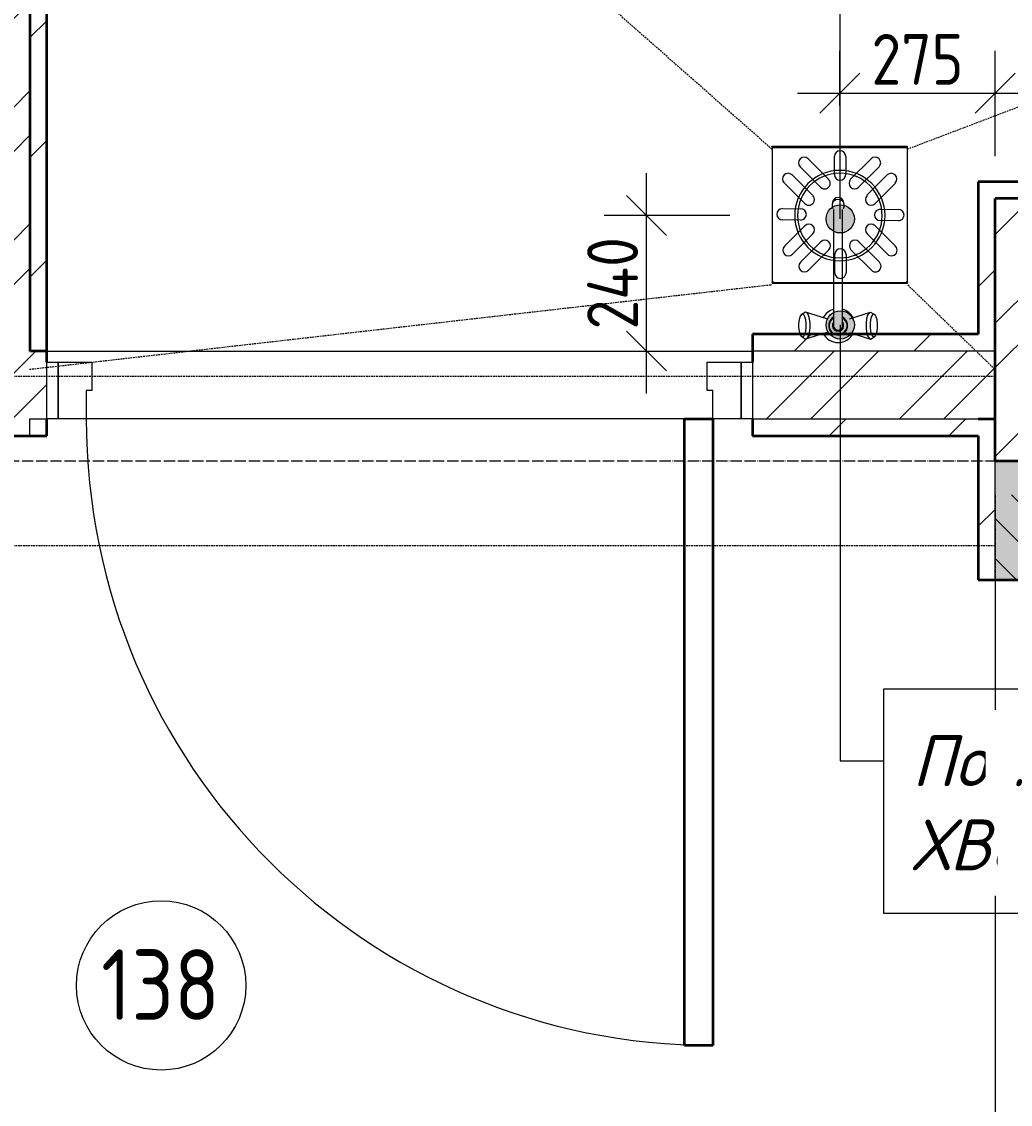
# Model space of a CAD drawing. Header units: millimetres. Extents: x -215207 to 92095, y -30385 to 123050.
# Drawn here: x 64644 to 66396, y 19921 to 21839 of the extents above; entities that cross this region are included whole.
import ezdxf

# ---------------------------------------------------------------- set-up
doc = ezdxf.new("R2010")
doc.units = ezdxf.units.MM
for name, pattern in [('ADSK_Линия сетки', [25, 20, -2.5, 0, -2.5]), ('ADSK_Сверху', [4.5, 3, -1.5]), ('ADSK_Штриховая_ш2 п1_5', [4.5, 3, -1.5])]:
    doc.linetypes.add(name, pattern=pattern)
for name, color, linetype, lineweight, true_color in [('PLAN', 1, 'Continuous', 9, 0xff0000), ('вк 1 этаж_dwg', 7, 'Continuous', 9, 0x767676), ('ТХ ВК Аннотации', 7, 'Continuous', 20, 0x4c9a9a)]:
    doc.layers.add(name, color=color, linetype=linetype, lineweight=lineweight, true_color=true_color)
for name, color, linetype, lineweight in [('Аннотация', 7, 'Continuous', 20), ('Двери', 7, 'Continuous', 9), ('Линии', 7, 'Continuous', 9), ('Марки помещений', 7, 'Continuous', 20), ('Оси', 7, 'Continuous', 9), ('Размеры', 7, 'Continuous', 9), ('Сантехника', 7, 'Continuous', 20), ('Стены внутренние', 7, 'Continuous', 20), ('Стены наружные', 7, 'Continuous', 20), ('Стены штриховка', 7, 'Continuous', 9)]:
    doc.layers.add(name, color=color, linetype=linetype, lineweight=lineweight)
doc.styles.add('GOST Common_1', font='GOST_Common.ttf', dxfattribs={"width": 0.9, "height": 125})
doc.styles.add('GOST Common_2', font='GOST_Common.ttf', dxfattribs={"width": 0.9, "height": 90})
doc.styles.add('GOST Common_I_1', font='GOST_Common Italic.ttf', dxfattribs={"height": 50})
doc.dimstyles.new('ADSK_Основной_1_8_мм_синий', dxfattribs={"dimscale": 304.8, "dimtxt": 90.51435, "dimasz": 0.231955, "dimexe": 0.246063, "dimexo": 0.246063, "dimgap": 0.049213, "dimtad": 1, "dimdec": 0, "dimdsep": 46, "dimtxsty": 'GOST Common_2', "dimblk1": 'OBLIQUE', "dimblk2": 'OBLIQUE', "dimsah": 1, "dimcen": 0.09, "dimdle": 0.246063, "dimazin": 2, "dimtfac": 1, "dimtdec": 4, "dimtix": 1, "dimtmove": 0, "dimatfit": 3, "dimfxl": 0, "dimtvp": 1, "dimtolj": 1, "dimtzin": 0, "dimlwd": 20, "dimlwe": 20, "dimarcsym": 0})
pattern_1 = [(45, (42000, 8e-11), (-117.8655, 117.8655), []), (45, (42078.58, 8e-11), (-117.8655, 117.8655), [])]
pattern_2 = [(45, (42000, 8e-11), (-106.066, 106.066), [])]

# ---------------------------------------------------------------- blocks, each defined once
blk = doc.blocks.new('AC_Дверь_Однопольная_Стальная - Дв-18_3__1_1840х1070h_Пр_Металл EI30-7893371-План 1 этажа _Пищеблок_ - Привязка мокрых точек')
at = {"layer": 'Двери', "lineweight": 20, "true_color": 0xff0000}
h = blk.add_hatch(dxfattribs=at)
h.set_pattern_fill('FP_14', color=1, style=0, pattern_type=2)
h.set_pattern_definition([(45, (0, 0), (-35.3553, 35.3553), [])])
h.paths.add_polyline_path([(685, -163), (684.7, 195), (535, 195), (535, -195), (685, -195)])
h.paths.add_polyline_path([(-535, -163), (-535, 195), (-685, 195), (-685, -195), (-535, -195)])
at = {"layer": 'Двери', "lineweight": 35}
for p, q in [((-485, 1165), (-445, 1165)), ((-485, 195), (-485, 1165)), ((-445, 1165), (-445, 195)), ((-445, 195), (-485, 195))]:
    blk.add_line(p, q, dxfattribs=at)
at = {"layer": 'Двери', "linetype": 'ADSK_Штриховая_ш2 п1_5'}
for p, q in [((-535, 195), (-685, 195)), ((-535, -195), (-535, 195)), ((685, 195), (535, 195)), ((535, 195), (535, -195)), ((-685, -195), (-535, -195)), ((535, -195), (685, -195))]:
    blk.add_line(p, q, dxfattribs=at)
at = {"layer": 'Двери'}
for p, q in [((-535, 195), (-515, 195)), ((-535, 125), (-535, 195)), ((-515, 195), (-485, 195)), ((-515, 125), (-515, 195)), ((-515, 195), (-515, 125)), ((-485, 195), (-485, 155)), ((485, 195), (515, 195)), ((485, 155), (485, 195)), ((515, 195), (515, 125)), ((515, 195), (535, 195)), ((515, 125), (515, 195)), ((535, 195), (535, 125)), ((-485, 155), (-475, 155)), ((-475, 155), (-475, 125)), ((475, 155), (485, 155)), ((475, 125), (475, 155)), ((-515, 125), (-535, 125)), ((-475, 125), (-515, 125)), ((515, 125), (475, 125)), ((535, 125), (515, 125))]:
    blk.add_line(p, q, dxfattribs=at)
blk.add_arc((-485, 195), 970, 0, 90, dxfattribs=at)
blk = doc.blocks.new('AC_Дверь_Однопольная_Деревянная - Дв-11_1_1900х1100_Пр_Подвал_ПВХ-5965294-План 1 этажа _Пищеблок_ - Привязка мокрых точек')
at = {"layer": 'Двери', "lineweight": 35}
for p, q in [((-555, 1170), (-505, 1170)), ((-555, 60), (-555, 1170)), ((-505, 1170), (-505, 60)), ((-505, 60), (-555, 60))]:
    blk.add_line(p, q, dxfattribs=at)
at = {"layer": 'Двери'}
for p, q in [((-625, 60), (-605, 60)), ((-625, -40), (-625, 60)), ((-605, 60), (-555, 60)), ((-605, -40), (-605, 60)), ((-605, 60), (-605, -40)), ((-555, 60), (-555, 10)), ((555, 60), (605, 60)), ((555, 10), (555, 60)), ((605, 60), (605, -40)), ((605, 60), (625, 60)), ((605, -40), (605, 60)), ((625, 60), (625, -40)), ((-555, 10), (-545, 10)), ((-545, 10), (-545, -40)), ((545, 10), (555, 10)), ((545, -40), (545, 10)), ((-605, -40), (-625, -40)), ((-545, -40), (-605, -40)), ((605, -40), (545, -40)), ((625, -40), (605, -40))]:
    blk.add_line(p, q, dxfattribs=at)
blk.add_arc((-555, 60), 1110, 0, 90, dxfattribs=at)
blk = doc.blocks.new('ADSK_ППР_Трап вертикальный - С гидрозатвором 240х240 D110-5766548-План 1 этажа _Пищеблок_ - Привязка мокрых точек')
at = {"layer": 'Сантехника'}
for p, q in [((120, 120), (-120, 120)), ((-120, 120), (-120, -120)), ((120, -120), (120, 120)), ((-120, -120), (120, -120))]:
    blk.add_line(p, q, dxfattribs=at)
for radius, start, end in [(80, 0, 180), (75, 360, 180), (75, 109.9712, 115.0288), (75, 64.9712, 70.0288), (75, 154.9712, 160.0288), (75, 19.9712, 25.0288), (80, 180, 0), (75, 180, 360), (75, 199.9712, 205.0288), (75, 334.9712, 340.0288), (75, 244.9712, 250.0288), (75, 289.9712, 295.0288)]:
    blk.add_arc((0, 0), radius, start, end, dxfattribs=at)
blk = doc.blocks.new('вк 1 этаж_dwg_трап-8125125-План 1 этажа _Пищеблок_ - Привязка мокрых точек')
at = {"layer": 'ТХ ВК Аннотации', "color": 7}
for p, q in [((34771.5, 62035.5), (34531.5, 62035.5)), ((34595.6, 62013.9), (34631.8, 61977.7)), ((34642.3, 61986), (34642.3, 62018.3)), ((34662.3, 62018.3), (34662.3, 61986)), ((34671, 61977.7), (34707.3, 62013.9)), ((34567.2, 61985.5), (34603.4, 61949.3)), ((34617.7, 61963.6), (34581.5, 61999.8)), ((34721.4, 61999.8), (34685.2, 61963.6)), ((34699.5, 61949.3), (34735.7, 61985.5)), ((34589.8, 61934.6), (34553.6, 61970.8)), ((34750.4, 61970.8), (34714.2, 61934.6)), ((34550.1, 61925.7), (34582.5, 61925.5)), ((34723.3, 61924.5), (34755.7, 61924.3)), ((34582.4, 61905.5), (34550, 61905.7)), ((34553.6, 61859.2), (34589.8, 61895.4)), ((34714.2, 61895.4), (34750.4, 61859.2)), ((34755.6, 61904.3), (34723.2, 61904.5)), ((34604, 61881.3), (34567.7, 61845)), ((34582, 61830.7), (34618.3, 61867)), ((34685.7, 61867), (34722, 61830.7)), ((34736.2, 61845), (34700, 61881.3)), ((34632.4, 61852.8), (34596.2, 61816.6)), ((34707.8, 61816.6), (34671.6, 61852.8)), ((34642.9, 61812.2), (34642.9, 61844.6)), ((34662.9, 61844.6), (34662.9, 61812.2))]:
    blk.add_line(p, q, dxfattribs=at)
at = {"layer": 'ТХ ВК Аннотации', "color": 7, "flags": 128}
blk.add_lwpolyline([(34532, 62035), (34532, 61795), (34772, 61795), (34772, 62035)], dxfattribs=at)
at = {"layer": 'ТХ ВК Аннотации', "color": 7}
for centre, start, end in [((34652.3, 62018.3), 0, 180), ((34588.6, 62006.9), 45, 225), ((34714.3, 62006.9), 315, 135), ((34560.1, 61978.4), 45, 225), ((34652.3, 61986), 180, 0), ((34742.8, 61978.4), 315, 135), ((34624.8, 61970.6), 225, 45), ((34678.1, 61970.6), 135, 315), ((34596.9, 61941.7), 225, 45), ((34707.1, 61941.7), 135, 315), ((34550.1, 61915.7), 89.6219, 269.6219), ((34582.5, 61915.5), 269.6219, 89.6219), ((34723.3, 61914.5), 89.6219, 269.6219), ((34755.6, 61914.3), 269.6219, 89.6219), ((34596.9, 61888.3), 315, 135), ((34707.1, 61888.3), 45, 225), ((34625.3, 61859.9), 315, 135), ((34678.7, 61859.9), 45, 225), ((34560.7, 61852.1), 135, 315), ((34652.9, 61844.6), 0, 180), ((34743.3, 61852.1), 225, 45), ((34589.1, 61823.7), 135, 315), ((34714.9, 61823.7), 225, 45), ((34652.9, 61812.2), 180, 0)]:
    blk.add_arc(centre, 10, start, end, dxfattribs=at)
for points, knots in [([(34533.5, 62033.5), (34533.3, 62033.7), (34533.1, 62033.9), (34532.8, 62034.2), (34532.5, 62034.5), (34532.3, 62034.7), (34532.2, 62034.8), (34532, 62035), (34531.9, 62035.1), (34531.7, 62035.3), (34531.6, 62035.4), (34531.5, 62035.5), (34531.5, 62035.5), (34531.5, 62035.5), (34531.5, 62035.5)], [0, 0, 0, 0, 0.142857, 0.285714, 0.357143, 0.428571, 0.5, 0.571429, 0.642857, 0.714286, 0.785714, 0.857143, 0.928571, 1, 1, 1, 1]), ([(34771.5, 62035.5), (34771.5, 62035.5), (34771.4, 62035.5), (34771.4, 62035.5), (34771.3, 62035.4), (34771.2, 62035.3), (34771.1, 62035.1), (34770.9, 62035), (34770.7, 62034.8), (34770.6, 62034.7), (34770.4, 62034.5), (34770.2, 62034.2), (34769.8, 62033.9), (34769.6, 62033.7), (34769.5, 62033.5)], [0, 0, 0, 0, 0.071429, 0.142857, 0.214286, 0.285714, 0.357143, 0.428571, 0.5, 0.571429, 0.642857, 0.714286, 0.857143, 1, 1, 1, 1]), ([(34532, 61795), (34532, 61795), (34532, 61795), (34532.1, 61795.1), (34532.2, 61795.2), (34532.3, 61795.3), (34532.4, 61795.4), (34532.5, 61795.5), (34532.7, 61795.7), (34532.9, 61795.9), (34533.1, 61796.1), (34533.3, 61796.3), (34533.6, 61796.6), (34533.9, 61796.9), (34534, 61797)], [0, 0, 0, 0, 0.071429, 0.142857, 0.214286, 0.285714, 0.357143, 0.428571, 0.5, 0.571429, 0.642857, 0.714286, 0.857143, 1, 1, 1, 1]), ([(34770, 61797), (34770.1, 61796.9), (34770.4, 61796.6), (34770.7, 61796.3), (34770.9, 61796.1), (34771.1, 61795.9), (34771.3, 61795.7), (34771.5, 61795.5), (34771.6, 61795.4), (34771.7, 61795.3), (34771.8, 61795.2), (34771.9, 61795.1), (34772, 61795), (34772, 61795), (34772, 61795)], [0, 0, 0, 0, 0.142857, 0.285714, 0.357143, 0.428571, 0.5, 0.571429, 0.642857, 0.714286, 0.785714, 0.857143, 0.928571, 1, 1, 1, 1])]:
    blk.add_open_spline(points, degree=3, knots=knots, dxfattribs=at)
blk = doc.blocks.new('вк 1 этаж_dwg_трапы-8125126-План 1 этажа _Пищеблок_ - Привязка мокрых точек')
blk.add_blockref('вк 1 этаж_dwg_трап-8125125-План 1 этажа _Пищеблок_ - Привязка мокрых точек', (-316125.7, -819))
blk = doc.blocks.new('вк 1 этаж_dwg_smes_vrez-8125127-План 1 этажа _Пищеблок_ - Привязка мокрых точек')
at = {"layer": 'PLAN', "color": 7}
for p, q in [((-20.1, 65.3), (-57.6, 77.2)), ((20.1, 65.3), (57.6, 77.2))]:
    blk.add_line(p, q, dxfattribs=at)
at = {"layer": 'PLAN', "color": 7, "flags": 128}
for points in [[(-54.8, 30.7), (-52.3, 34.9), (-50.5, 41.2), (-49.5, 49.1), (-49.5, 57.4), (-50.5, 65.2), (-52.3, 71.6), (-54.8, 75.8), (-57.6, 77.2), (-60.4, 75.8), (-65.6, 72)], [(65.6, 72), (60.4, 75.8), (57.6, 77.2), (54.8, 75.8), (52.3, 71.6), (50.5, 65.2), (49.5, 57.4), (49.5, 49.1), (50.5, 41.2), (52.3, 34.9), (54.8, 30.7)], [(-20.1, 41.2), (-57.6, 29.2), (-65.6, 34.4), (-63.2, 33.2), (-60.9, 34.4), (-58.8, 37.9), (-57.3, 43.2), (-56.5, 49.8), (-56.5, 56.7), (-57.3, 63.2), (-58.8, 68.6), (-60.9, 72), (-63.2, 73.2), (-65.6, 72), (-67.6, 68.6), (-69.1, 63.2), (-70, 56.7), (-70, 49.8), (-69.1, 43.2), (-67.6, 37.9), (-65.6, 34.4)], [(7.9, 38.5), (10.9, 40.2), (14.7, 44.7), (16.7, 50.3), (16.7, 56.2), (14.7, 61.7), (10.9, 66.3), (5.8, 69.2), (0, 70.2), (-5.8, 69.2), (-10.9, 66.3), (-14.7, 61.7), (-16.7, 56.2), (-16.7, 50.3), (-14.7, 44.7), (-10.9, 40.2), (-7.9, 38.5)], [(7.9, 39.6), (10.3, 41), (13.9, 45.2), (15.8, 50.5), (15.8, 56), (13.9, 61.2), (10.3, 65.5), (5.5, 68.3), (0, 69.2), (-5.5, 68.3), (-10.3, 65.5), (-13.9, 61.2), (-15.8, 56), (-15.8, 50.5), (-13.9, 45.2), (-10.3, 41), (-7.9, 39.6)], [(7.9, 47.3), (8.7, 48.2), (9.8, 51.5), (9.8, 55), (8.7, 58.2), (6.4, 60.9), (3.4, 62.6), (0, 63.2), (-3.4, 62.6), (-6.4, 60.9), (-8.7, 58.2), (-9.8, 55), (-9.8, 51.5), (-8.7, 48.2), (-7.9, 47.3)], [(7.9, -152.4), (7.9, 54.6), (6.9, 57.2), (5.1, 59.4), (2.7, 60.8), (0, 61.2), (-2.7, 60.8), (-5.1, 59.4), (-6.9, 57.2), (-7.9, 54.6), (-7.9, -152.4)], [(20.1, 41.2), (57.6, 29.2), (65.6, 34.4)], [(-9.5, -154.4), (-10.8, -157.9), (-10.8, -161.6), (-9.5, -165.1), (-7.1, -167.9), (-3.8, -169.8), (0, -170.4), (3.8, -169.8), (7.1, -167.9), (9.5, -165.1), (10.8, -161.6), (10.8, -157.9), (9.5, -154.4)], [(-10.8, -161.6), (-9.8, -165.5), (-8.7, -168.6), (-6.4, -171.2), (-3.4, -172.9), (0, -173.5), (3.4, -172.9), (6.4, -171.2), (8.7, -168.6), (9.8, -165.5), (10.8, -161.6)]]:
    blk.add_lwpolyline(points, dxfattribs=at)
blk.add_lwpolyline([(60.9, 34.4), (63.2, 33.2), (65.6, 34.4), (67.6, 37.9), (69.1, 43.2), (70, 49.8), (70, 56.7), (69.1, 63.2), (67.6, 68.6), (65.6, 72), (63.2, 73.2), (60.9, 72), (58.8, 68.6), (57.3, 63.2), (56.5, 56.7), (56.5, 49.8), (57.3, 43.2), (58.8, 37.9)], close=True, dxfattribs=at)
at = {"layer": 'PLAN', "color": 7}
for start, end in [(27.9765, 152.0235), (207.9765, 254.7747), (285.2253, 332.0235)]:
    blk.add_arc((0, 53.2), 30, start, end, dxfattribs=at)
blk = doc.blocks.new('вк 1 этаж_dwg-8122296-План 1 этажа _Пищеблок_ - Привязка мокрых точек')
blk.add_blockref('вк 1 этаж_dwg_трапы-8125126-План 1 этажа _Пищеблок_ - Привязка мокрых точек', (292186, -54922.2))
at = {"rotation": 180}
blk.add_blockref('вк 1 этаж_dwg_smes_vrez-8125127-План 1 этажа _Пищеблок_ - Привязка мокрых точек', (10709.1, 6030.6), dxfattribs=at)
blk = doc.blocks.new('ADSK_Марка_Помещение_ОдноЗначение_Номер - Номер-462100-План 1 этажа _Пищеблок_ - Привязка мокрых точек')
at = {"layer": 'Марки помещений'}
blk.add_circle((0, 0), 3, dxfattribs=at)
blk = doc.blocks.new('_Oblique')
at = {"color": 0, "linetype": 'ByBlock', "lineweight": -2}
blk.add_line((-0.5, -0.5), (0.5, 0.5), dxfattribs=at)
blk = doc.blocks.new('*D742')
at = {"layer": 'Defpoints', "color": 0, "transparency": 16777216}
for p in [(66369, 21711.9), (66094, 21615.3), (66369, 21525.3)]:
    blk.add_point(p, dxfattribs=at)
at = {"layer": 'Размеры', "color": 0, "lineweight": 20, "transparency": 16777216}
for p, q in [((66094, 21690.3), (66094, 21786.9)), ((66369, 21600.3), (66369, 21786.9)), ((66019, 21711.9), (66444, 21711.9))]:
    blk.add_line(p, q, dxfattribs=at)
at = {"layer": 'Размеры', "color": 0, "lineweight": 20, "transparency": 16777216, "xscale": 70.7, "yscale": 70.7, "zscale": 70.7, "rotation": 180}
blk.add_blockref('_Oblique', (66094, 21711.9), dxfattribs=at)
at = {"layer": 'Размеры', "color": 0, "lineweight": 20, "transparency": 16777216, "xscale": 70.7, "yscale": 70.7, "zscale": 70.7}
blk.add_blockref('_Oblique', (66369, 21711.9), dxfattribs=at)
at = {"layer": 'Размеры', "color": 0, "lineweight": 20, "transparency": 16777216, "insert": (66231.5, 21771.9), "char_height": 90, "width": 204.348, "attachment_point": 5, "style": 'GOST Common_2'}
blk.add_mtext('\\A1;275', dxfattribs=at)
blk = doc.blocks.new('*D762')
at = {"layer": 'Defpoints', "color": 0, "transparency": 16777216}
for p in [(65751.4, 21495.3), (65974, 21495.3), (65701.4, 21255.3)]:
    blk.add_point(p, dxfattribs=at)
at = {"layer": 'Размеры', "color": 0, "lineweight": 20, "transparency": 16777216}
for p, q in [((65751.4, 21180.3), (65751.4, 21570.3)), ((65899, 21495.3), (65676.4, 21495.3)), ((65776.4, 21255.3), (65826.4, 21255.3))]:
    blk.add_line(p, q, dxfattribs=at)
at = {"layer": 'Размеры', "color": 0, "lineweight": 20, "transparency": 16777216, "xscale": 70.7, "yscale": 70.7, "zscale": 70.7}
for p, rotation in [((65751.4, 21495.3), 90), ((65751.4, 21255.3), 270)]:
    blk.add_blockref('_Oblique', p, dxfattribs=dict(at, rotation=rotation))
at = {"layer": 'Размеры', "color": 0, "lineweight": 20, "transparency": 16777216, "insert": (65691.4, 21375.3), "char_height": 90, "width": 213.552, "attachment_point": 5, "rotation": 90, "style": 'GOST Common_2'}
blk.add_mtext('\\A1;240', dxfattribs=at)

msp = doc.modelspace()

# ---------------------------------------------------------------- hatches: boundary and pattern name
at = {"layer": 'Аннотация', "lineweight": 9, "true_color": 0x0000ff}
h = msp.add_hatch(color=5, dxfattribs=at)
edge = h.paths.add_edge_path()
edge.add_arc((66094.7, 21489.4), 25, 0, 360)
h = msp.add_hatch(color=5, dxfattribs=at)
edge = h.paths.add_edge_path()
edge.add_arc((66094.7, 21301.5), 25, 0, 360)
at = {"layer": 'Стены внутренние', "lineweight": 9, "true_color": 0xc0c0c0}
h = msp.add_hatch(dxfattribs=at)
h.set_pattern_fill('FP_1', color=9, style=0, pattern_type=2)
h.set_pattern_definition([(0, (42335, 35), (500, 500), [1.676, -498.324]), (0, (42105, 55), (500, 500), [1.676, -498.324]), (0, (42110, 135), (500, 500), [5, -495]), (0, (42235, 115), (500, 500), [1.676, -498.324]), (0, (42465, 185), (500, 500), [1.676, -498.324]), (0, (42160, 250), (500, 500), [1.676, -498.324]), (0, (42055, 265), (500, 500), [1.676, -498.324]), (0, (42160, 180), (500, 500), [1.676, -498.324]), (0, (42215, 210), (500, 500), [1.676, -498.324]), (0, (42170, 25), (500, 500), [1.676, -498.324]), (0, (42250, 55), (500, 500), [1.676, -498.324]), (0, (42345, 265), (500, 500), [1.676, -498.324]), (0, (42425, 320), (500, 500), [1.676, -498.324]), (0, (42170, 400), (500, 500), [1.676, -498.324]), (0, (42230, 310), (500, 500), [1.676, -498.324]), (0, (42360, 380), (500, 500), [1.676, -498.324]), (0, (42415, 95), (500, 500), [5, -495]), (0, (42435, 160), (500, 500), [1.676, -498.324]), (0, (42350, 110), (500, 500), [1.676, -498.324]), (0, (42475, 380), (500, 500), [1.676, -498.324]), (0, (42400, 240), (500, 500), [1.676, -498.324]), (0, (42375, 175), (500, 500), [1.676, -498.324]), (0, (42305, 140), (500, 500), [1.676, -498.324]), (0, (42185, 335), (500, 500), [1.676, -498.324]), (0, (42125, 325), (500, 500), [1.676, -498.324]), (0, (42040, 410), (500, 500), [1.676, -498.324]), (0, (42295, 405), (500, 500), [1.676, -498.324]), (0, (42280, 325), (500, 500), [1.676, -498.324]), (0, (42295, 235), (500, 500), [1.676, -498.324]), (0, (42095, 180), (500, 500), [1.676, -498.324]), (0, (42050, 110), (500, 500), [1.676, -498.324]), (0, (42040, 35), (500, 500), [1.676, -498.324]), (0, (42435, 285), (500, 500), [1.676, -498.324]), (0, (42475, 445), (500, 500), [1.676, -498.324]), (0, (42365, 460), (500, 500), [1.676, -498.324]), (0, (42305, 435), (500, 500), [1.676, -498.324]), (0, (42120, 450), (500, 500), [1.676, -498.324]), (0, (42035, 330), (500, 500), [1.676, -498.324]), (0, (42100, 375), (500, 500), [1.676, -498.324]), (45, (42160, 115), (0, 499.9994), [7.071, -700.035]), (26.565, (42165, 120), (500.0009, 500), [11.181, -1106.854]), (26.565, (42175, 125), (500.0009, 500), [11.181, -1106.854]), (0, (42185, 130), (500, 500), [10, -490]), (296.565, (42195, 130), (500, -500.0009), [11.181, -1106.854]), (270, (42200, 120), (500, -500), [5, -495]), (213.69, (42200, 115), (-500.0004, -499.99923), [18.028, -1784.748]), (225, (42185, 105), (6e-14, -499.9994), [7.071, -700.035]), (153.435, (42180, 100), (-500.0005, -0.0004), [11.181, -1106.854]), (135, (42170, 105), (-499.9994, 6e-14), [7.071, -700.035]), (135, (42165, 110), (-499.9994, 6e-14), [7.071, -700.035]), (270, (42405, 65), (500, -500), [10, -490]), (45, (42375, 55), (0, 499.9994), [7.071, -700.035]), (225, (42405, 50), (6e-14, -499.9994), [14.142, -692.964]), (180, (42385, 35), (-500, -500), [10, -490]), (90, (42370, 40), (-500, 500), [5, -495]), (135, (42375, 35), (-499.9994, 6e-14), [7.071, -700.035]), (63.435, (42370, 45), (-0.0004, 500.0005), [11.181, -1106.854]), (206.565, (42395, 40), (-500.0009, -500), [11.181, -1106.854]), (270, (42405, 55), (500, -500), [5, -495]), (0, (42395, 65), (500, 500), [10, -490]), (18.435, (42380, 60), (999.99934, 500.00095), [15.811, -1565.327]), (296.565, (42365, 365), (500, -500.0009), [11.181, -1106.854]), (45, (42335, 355), (0, 499.9994), [7.071, -700.035]), (225, (42365, 350), (6e-14, -499.9994), [14.142, -692.964]), (153.435, (42345, 335), (-500.0005, -0.0004), [11.181, -1106.854]), (90, (42330, 340), (-500, 500), [5, -495]), (180, (42335, 340), (-500, -500), [5, -495]), (63.435, (42330, 345), (-0.0004, 500.0005), [11.181, -1106.854]), (206.565, (42355, 340), (-500.0009, -500), [11.181, -1106.854]), (225, (42370, 355), (6e-14, -499.9994), [7.071, -700.035]), (0, (42355, 365), (500, 500), [10, -490]), (18.435, (42340, 360), (999.99934, 500.00095), [15.811, -1565.327]), (315, (42135, 440), (499.9994, 0), [7.071, -700.035]), (45, (42110, 430), (0, 499.9994), [7.071, -700.035]), (225, (42140, 425), (6e-14, -499.9994), [14.142, -692.964]), (180, (42120, 415), (-500, -500), [10, -490]), (90, (42105, 420), (-500, 500), [5, -495]), (135, (42110, 415), (-499.9994, 6e-14), [7.071, -700.035]), (45, (42105, 425), (0, 499.9994), [7.071, -700.035]), (180, (42130, 415), (-500, -500), [10, -490]), (270, (42140, 435), (500, -500), [10, -490]), (0, (42125, 440), (500, 500), [10, -490]), (26.565, (42115, 435), (500.0009, 500), [11.181, -1106.854])])
h.paths.add_polyline_path([(66401, 15360.3), (66759, 15360.3), (66759, 19735.3), (66369, 19735.3), (66369, 15360.3)])
h.paths.add_polyline_path([(66759, 20850.3), (66759, 21060.3), (66369, 21060.3), (66369, 20850.3), (66689, 20850.3)])
at = {"layer": 'Стены наружные', "lineweight": 9}
h = msp.add_hatch(dxfattribs=at)
h.set_pattern_fill('FP_13', color=256, style=0, pattern_type=2)
h.set_pattern_definition(pattern_1)
h.paths.add_polyline_path([(64539, 21105.3), (64659, 21105.3), (64659, 22805.3), (64539, 22805.3), (64539, 21135.3)])
h = msp.add_hatch(dxfattribs=at)
h.set_pattern_fill('FP_22', color=256, style=0, pattern_type=2)
h.set_pattern_definition(pattern_2)
h.paths.add_polyline_path([(64689, 21255.3), (64689, 22805.3), (64659, 22805.3), (64659, 21255.3)])
h = msp.add_hatch(dxfattribs=at)
h.set_pattern_fill('FP_22', color=256, style=0, pattern_type=2)
h.set_pattern_definition(pattern_2)
h.paths.add_polyline_path([(66369, 21285.3), (66369, 21555.3), (66339, 21555.3), (66339, 21285.3)])
h = msp.add_hatch(dxfattribs=at)
h.set_pattern_fill('FP_22', color=256, style=0, pattern_type=2)
h.set_pattern_definition(pattern_2)
h.paths.add_polyline_path([(66759, 21525.3), (66759, 21555.3), (66369, 21555.3), (66369, 21525.3), (66401, 21525.3)])
h = msp.add_hatch(dxfattribs=at)
h.set_pattern_fill('FP_13', color=256, style=0, pattern_type=2)
h.set_pattern_definition(pattern_1)
h.paths.add_polyline_path([(66401, 21405.3), (66759, 21405.3), (66759, 21525.3), (66369, 21525.3), (66369, 21405.3)])
h = msp.add_hatch(dxfattribs=at)
h.set_pattern_fill('FP_13', color=256, style=0, pattern_type=2)
h.set_pattern_definition(pattern_1)
h.paths.add_polyline_path([(66401, 21060.3), (66489, 21060.3), (66489, 21405.3), (66369, 21405.3), (66369, 21060.3)])
h = msp.add_hatch(dxfattribs=at)
h.set_pattern_fill('FP_22', color=256, style=0, pattern_type=2)
h.set_pattern_definition(pattern_2)
h.paths.add_polyline_path([(66369, 21255.3), (66369, 21285.3), (65939, 21285.3), (65939, 21255.3)])
h = msp.add_hatch(dxfattribs=at)
h.set_pattern_fill('FP_13', color=256, style=0, pattern_type=2)
h.set_pattern_definition(pattern_1)
h.paths.add_polyline_path([(66369, 21135.3), (66369, 21255.3), (65939, 21255.3), (65939, 21135.3), (66339, 21135.3)])
h.paths.add_polyline_path([(64689, 21135.3), (64689, 21255.3), (64659, 21255.3), (64659, 21135.3)])
h = msp.add_hatch(dxfattribs=at)
h.set_pattern_fill('FP_22', color=256, style=0, pattern_type=2)
h.set_pattern_definition(pattern_2)
h.paths.add_polyline_path([(64689, 21105.3), (64689, 21135.3), (64659, 21135.3), (64659, 21105.3)])
h.paths.add_polyline_path([(66339, 21105.3), (66339, 21135.3), (65939, 21135.3), (65939, 21105.3)])
h = msp.add_hatch(dxfattribs=at)
h.set_pattern_fill('FP_22', color=256, style=0, pattern_type=2)
h.set_pattern_definition(pattern_2)
h.paths.add_polyline_path([(66369, 19435.3), (66369, 19780.3), (66339, 19780.3), (66339, 19435.3)])
h.paths.add_polyline_path([(66369, 20850.3), (66369, 21135.3), (66339, 21135.3), (66339, 20850.3)])

# ---------------------------------------------------------------- linework, layer by layer
at = {"layer": 'Аннотация', "color": 5, "lineweight": 9, "true_color": 0x0000ff}
for p, q in [((66094.7, 21489.4), (66094.7, 22045.5)), ((66094.7, 21301.5), (66094.7, 20529.4)), ((66094.7, 20529.4), (66171.8, 20529.4))]:
    msp.add_line(p, q, dxfattribs=at)
at = {"layer": 'Аннотация', "color": 5, "lineweight": 9, "true_color": 0x0000ff, "flags": 128}
msp.add_lwpolyline([(66171.8, 20656.8), (67412.1, 20656.8), (67412.1, 20258.8), (66171.8, 20258.8)], close=True, dxfattribs=at)
at = {"layer": 'Аннотация', "color": 5, "lineweight": 9, "true_color": 0x0000ff}
for centre in [(66094.7, 21489.4), (66094.7, 21301.5)]:
    msp.add_circle(centre, 25, dxfattribs=at)
at = {"layer": 'Линии', "linetype": 'ADSK_Сверху'}
for p, q in [((65973.5, 21613), (64658.5, 22773)), ((66213.5, 21613), (69263.5, 22773)), ((64658.5, 21223), (65973.5, 21373)), ((66368.5, 21223), (66213.5, 21373)), ((66369, 21210.3), (57928.7, 21210.3)), ((66369, 21210.3), (57928.7, 21210.3)), ((66369, 20910.3), (57928.7, 20910.3)), ((66369, 20910.3), (57928.7, 20910.3))]:
    msp.add_line(p, q, dxfattribs=at)
at = {"layer": 'Оси', "linetype": 'ADSK_Линия сетки'}
msp.add_line((72421, 21060.3), (57015.2, 21060.3), dxfattribs=at)
at = {"layer": 'Стены внутренние', "lineweight": 35}
for p, q in [((66489, 21060.3), (66369, 21060.3)), ((66369, 20850.3), (66759, 20850.3))]:
    msp.add_line(p, q, dxfattribs=at)
at = {"layer": 'Стены внутренние'}
msp.add_line((66369, 20850.3), (66369, 19780.3), dxfattribs=at)
at = {"layer": 'Стены наружные', "lineweight": 35}
for p, q in [((64659, 22805.3), (64659, 21255.3)), ((64689, 21235.3), (64689, 22805.3)), ((66339, 21555.3), (66339, 21285.3)), ((66789, 21555.3), (66339, 21555.3)), ((66369, 21060.3), (66369, 21525.3)), ((66759, 21525.3), (66369, 21525.3)), ((66339, 21285.3), (65939, 21285.3)), ((65939, 21285.3), (65939, 21235.3)), ((64689, 21255.3), (64659, 21255.3)), ((64689, 21105.3), (64689, 21135.3)), ((65939, 21135.3), (65939, 21105.3)), ((66339, 21135.3), (66369, 21135.3)), ((64539, 21105.3), (64689, 21105.3)), ((65939, 21105.3), (66339, 21105.3)), ((66339, 21105.3), (66339, 20850.3)), ((66339, 20850.3), (66369, 20850.3))]:
    msp.add_line(p, q, dxfattribs=at)
at = {"layer": 'Стены наружные'}
for p, q in [((64689, 21255.3), (65939, 21255.3)), ((65819, 21135.3), (64759, 21135.3)), ((66369, 20850.3), (66369, 21060.3))]:
    msp.add_line(p, q, dxfattribs=at)
at = {"layer": 'Стены штриховка'}
for p, q in [((66369, 21255.3), (65939, 21255.3)), ((64659, 21135.3), (64689, 21135.3)), ((64659, 21105.3), (64659, 21135.3)), ((65939, 21135.3), (66339, 21135.3))]:
    msp.add_line(p, q, dxfattribs=at)

# ---------------------------------------------------------------- block references
at = {"layer": 'вк 1 этаж_dwg', "color": 7}
msp.add_blockref('вк 1 этаж_dwg-8122296-План 1 этажа _Пищеблок_ - Привязка мокрых точек', (55381.8, 15323), dxfattribs=at)
at = {"layer": 'Двери', "color": 8, "true_color": 0x7f7f7f, "rotation": 180}
msp.add_blockref('AC_Дверь_Однопольная_Деревянная - Дв-11_1_1900х1100_Пр_Подвал_ПВХ-5965294-План 1 этажа _Пищеблок_ - Привязка мокрых точек', (65314, 21195.3), dxfattribs=at)
at = {"layer": 'Двери', "linetype": 'ADSK_Штриховая_ш2 п1_5', "rotation": 269.9999999999999}
msp.add_blockref('AC_Дверь_Однопольная_Стальная - Дв-18_3__1_1840х1070h_Пр_Металл EI30-7893371-План 1 этажа _Пищеблок_ - Привязка мокрых точек', (66564, 20315.3), dxfattribs=at)
at = {"layer": 'Марки помещений', "xscale": 49.99999999999998, "yscale": 49.99999999999998, "zscale": 49.99999999999998}
msp.add_blockref('ADSK_Марка_Помещение_ОдноЗначение_Номер - Номер-462100-План 1 этажа _Пищеблок_ - Привязка мокрых точек', (64891.5, 20131.7), dxfattribs=at)
at = {"layer": 'Сантехника'}
msp.add_blockref('ADSK_ППР_Трап вертикальный - С гидрозатвором 240х240 D110-5766548-План 1 этажа _Пищеблок_ - Привязка мокрых точек', (66094, 21495.3), dxfattribs=at)

# ---------------------------------------------------------------- texts
at = {"layer": 'Марки помещений', "lineweight": 9, "insert": (64785.3, 20195.5), "char_height": 125, "width": 263.354, "attachment_point": 1, "style": 'GOST Common_1'}
msp.add_mtext('138', dxfattribs=at)

# ---------------------------------------------------------------- dimensions: what is measured, and where the dimension line sits
at = {"layer": 'Размеры', "color": 5, "lineweight": 20, "true_color": 0x0000ff}
dim = msp.add_linear_dim(base=(66369, 21711.9), p1=(66094, 21615.3), p2=(66369, 21525.3), dimstyle='ADSK_Основной_1_8_мм_синий', override={"dimpost": '<>', "dimfxl": 289.352726}, dxfattribs=at)
dim.commit()
dim.dimension.update_dxf_attribs({"geometry": '*D742', "text_midpoint": (66231.5, 21771.9)})
dim = msp.add_linear_dim(base=(65751.4, 21495.3), p1=(65701.4, 21255.3), p2=(65974, 21495.3), angle=90, dimstyle='ADSK_Основной_1_8_мм_синий', override={"dimpost": '<>', "dimfxl": 363.240512}, dxfattribs=at)
dim.commit()
dim.dimension.update_dxf_attribs({"geometry": '*D762', "text_midpoint": (65691.4, 21375.3)})

# ---------------------------------------------------------------- next in the draw order: texts
at = {"layer": 'Аннотация', "color": 5, "lineweight": 9, "true_color": 0x0000ff, "insert": (66221.8, 20574.4), "char_height": 90, "width": 212.848, "attachment_point": 1, "style": 'GOST Common_I_1', "bg_fill": 2}
msp.add_mtext('Поз', dxfattribs=at)

# ---------------------------------------------------------------- next in the draw order: texts
at = {"layer": 'Аннотация', "color": 5, "lineweight": 9, "true_color": 0x0000ff, "insert": (66397.5, 20574.4), "char_height": 90, "width": 61.329, "attachment_point": 1, "style": 'GOST Common_I_1', "bg_fill": 2}
msp.add_mtext('. ', dxfattribs=at)

# ---------------------------------------------------------------- next in the draw order: texts
at = {"layer": 'Аннотация', "color": 5, "lineweight": 9, "true_color": 0x0000ff, "insert": (66221.8, 20425.6), "char_height": 90, "width": 238.101, "attachment_point": 1, "style": 'GOST Common_I_1', "bg_fill": 2}
msp.add_mtext('ХВС', dxfattribs=at)

# ---------------------------------------------------------------- next in the draw order: texts
at = {"layer": 'Аннотация', "color": 5, "lineweight": 9, "true_color": 0x0000ff, "insert": (66418.3, 20425.6), "char_height": 90, "width": 68.544, "attachment_point": 1, "style": 'GOST Common_I_1', "bg_fill": 2}
msp.add_mtext('\\fGOST Common|b0|i1|c204|p34|;\\W.9;/', dxfattribs=at)

doc.saveas('drawing.dxf')
